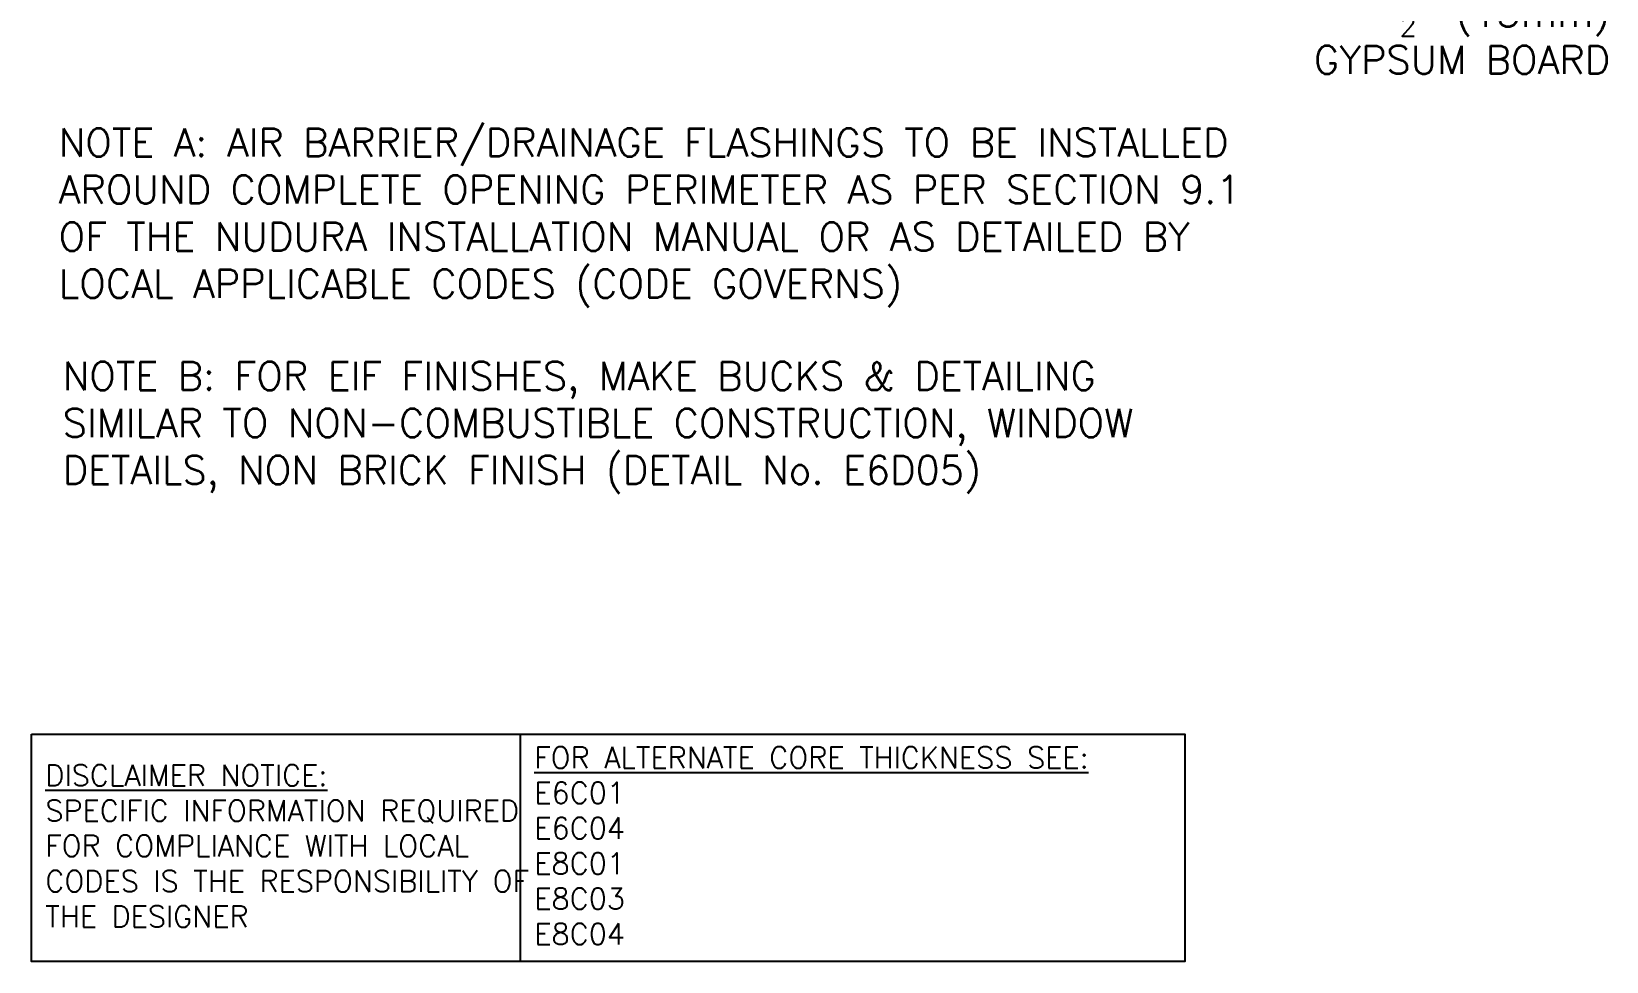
# Model space of a CAD drawing. Header units: inches. Extents: x 88.2 to 141.4, y 224 to 296.4.
# Drawn here: x 99.49 to 141.34, y 223.98 to 248.69 of the extents above; entities that cross this region are included whole.
import ezdxf

# ---------------------------------------------------------------- set-up
doc = ezdxf.new("R2010")
doc.units = ezdxf.units.IN
doc.header["$LTSCALE"] = 0.5
doc.header["$MEASUREMENT"] = 0
doc.layers.add('TEXT', color=4, linetype='Continuous')
doc.styles.add('ROMANS', font='romans.shx', dxfattribs={"height": 1.125})
doc.styles.get("Standard").update_dxf_attribs({"font": 'romans.shx', "height": 1.125})

msp = doc.modelspace()

# ---------------------------------------------------------------- linework, layer by layer
at = {"layer": 'TEXT'}
msp.add_lwpolyline([(99.493, 230.017), (112.476, 230.017), (112.476, 223.979), (99.493, 223.979)], close=True, dxfattribs=at)
msp.add_lwpolyline([(112.476, 230.017), (130.137, 230.017), (130.137, 223.979), (112.476, 223.979)], dxfattribs=at)

# ---------------------------------------------------------------- texts
at = {"layer": 'TEXT', "char_height": 0.75, "style": 'ROMANS'}
for s, insert, width, attachment_point in [('\\A1;{\\H0.7x;\\S1/2;}" (13mm) GYPSUM BOARD', (141.438, 248.692), 10.48436, 6), ('NOTE A: AIR BARRIER/DRAINAGE FLASHINGS TO BE INSTALLED AROUND COMPLETE OPENING PERIMETER AS PER SECTION 9.1 OF THE NUDURA INSTALLATION MANUAL OR AS DETAILED BY LOCAL APPLICABLE CODES (CODE GOVERNS)', (100.215, 243.74), 35.18218, 4), ('NOTE B: FOR EIF FINISHES, MAKE BUCKS & DETAILING SIMILAR TO NON-COMBUSTIBLE CONSTRUCTION, WINDOW DETAILS, NON BRICK FINISH (DETAIL No. E6D05)', (100.321, 238.163), 32.31314, 4)]:
    msp.add_mtext(s, dxfattribs=dict(at, insert=insert, width=width, attachment_point=attachment_point))
at = {"layer": 'TEXT', "char_height": 0.5625, "attachment_point": 4}
for s, insert, width in [('{\\L\\P\\PFOR ALTERNATE CORE THICKNESS SEE:\\P}E6C01\\PE6C04\\PE8C01\\PE8C03\\PE8C04', (112.852, 227.991), 23.33295), ('{\\LDISCLAIMER NOTICE:}\\PSPECIFIC INFORMATION REQUIRED FOR COMPLIANCE WITH LOCAL CODES IS THE RESPONSIBILITY OF THE DESIGNER', (99.86, 227.051), 14.00235)]:
    msp.add_mtext(s, dxfattribs=dict(at, insert=insert, width=width))

doc.saveas('drawing.dxf')
